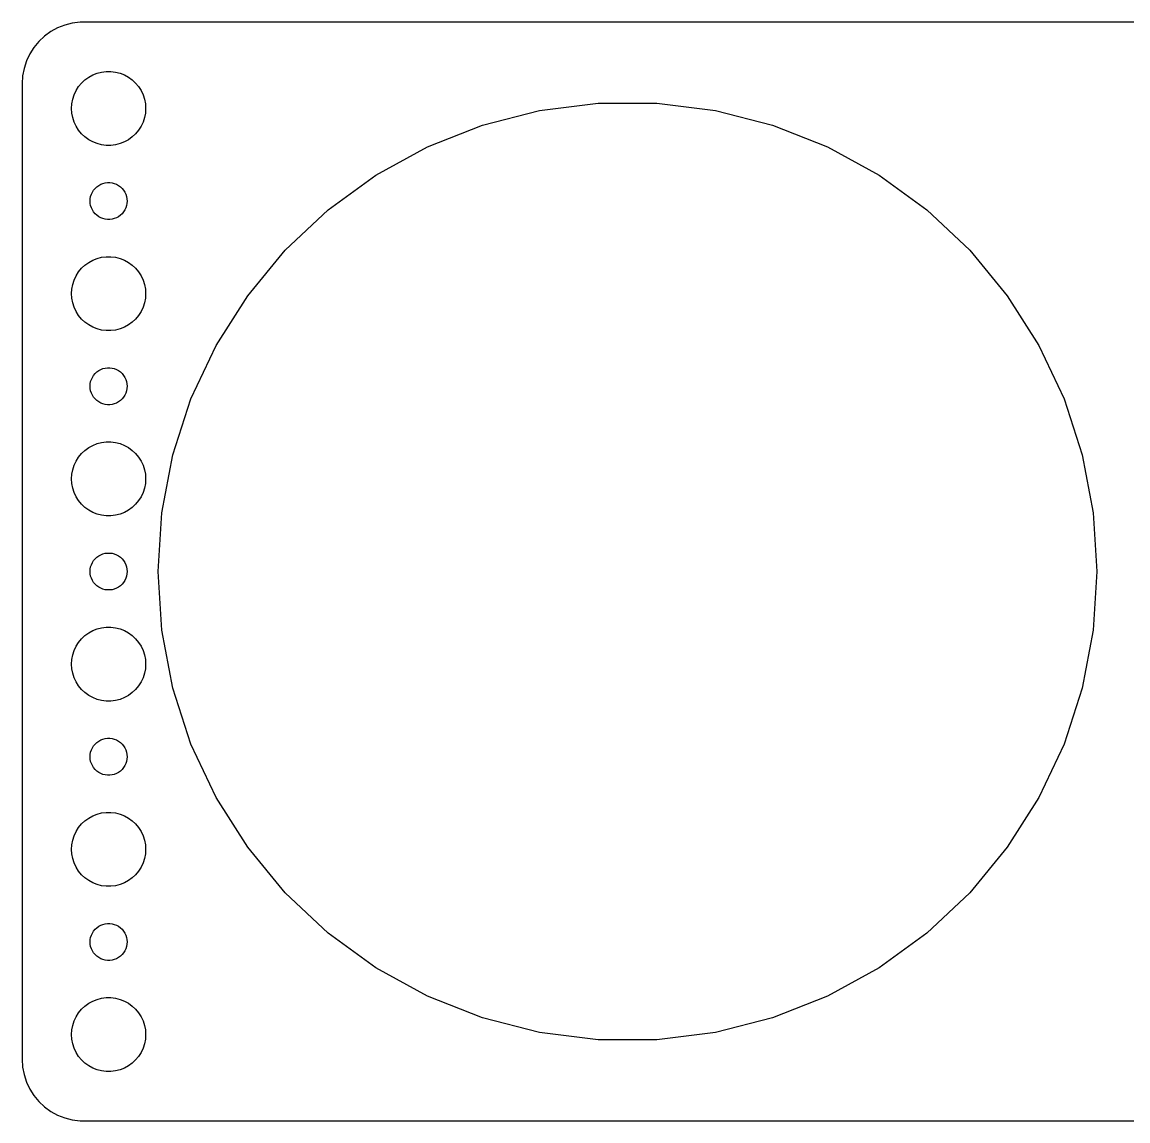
# Model space of a CAD drawing. Header units: metres. Extents: x -90 to 90, y -44 to 44.
# Drawn here: x -89.5 to 0, y -44.5 to 44.5 of the extents above; entities that cross this region are included whole.
import ezdxf

# ---------------------------------------------------------------- set-up
doc = ezdxf.new("R2010")
doc.units = ezdxf.units.M

msp = doc.modelspace()

# ---------------------------------------------------------------- linework, layer by layer
for p, q in [((-86.6289, 44.0241), (-87.1791, 43.7216)), ((-86.0451, 44.2553), (-86.6289, 44.0241)), ((-85.4369, 44.4114), (-86.0451, 44.2553)), ((-84.8139, 44.4901), (-85.4369, 44.4114)), ((84.8139, 44.4901), (-84.8139, 44.4901)), ((-87.6871, 43.3526), (-88.1448, 42.9227)), ((-87.1791, 43.7216), (-87.6871, 43.3526)), ((-88.5451, 42.4389), (-88.8815, 41.9088)), ((-88.1448, 42.9227), (-88.5451, 42.4389)), ((-89.1489, 41.3406), (-89.3429, 40.7434)), ((-88.8815, 41.9088), (-89.1489, 41.3406)), ((-89.3429, 40.7434), (-89.4606, 40.1267)), ((-83.7773, 40.2145), (-83.427, 40.3532)), ((-83.427, 40.3532), (-83.0621, 40.4469)), ((-83.0621, 40.4469), (-82.6884, 40.4941)), ((-82.6884, 40.4941), (-82.3116, 40.4941)), ((-82.3116, 40.4941), (-81.9379, 40.4469)), ((-81.9379, 40.4469), (-81.573, 40.3532)), ((-81.573, 40.3532), (-81.2227, 40.2145)), ((-89.4606, 40.1267), (-89.5, 39.5)), ((-89.5, 39.5), (-89.5, -39.5)), ((-84.927, 39.2634), (-84.6869, 39.5536)), ((-84.6869, 39.5536), (-84.4123, 39.8115)), ((-84.4123, 39.8115), (-84.1075, 40.033)), ((-84.1075, 40.033), (-83.7773, 40.2145)), ((-81.2227, 40.2145), (-80.8925, 40.033)), ((-80.8925, 40.033), (-80.5877, 39.8115)), ((-80.5877, 39.8115), (-80.3131, 39.5536)), ((-80.3131, 39.5536), (-80.073, 39.2634)), ((-85.4057, 38.2461), (-85.2893, 38.6044)), ((-85.2893, 38.6044), (-85.1289, 38.9453)), ((-85.1289, 38.9453), (-84.927, 39.2634)), ((-80.073, 39.2634), (-79.8711, 38.9453)), ((-79.8711, 38.9453), (-79.7107, 38.6044)), ((-79.7107, 38.6044), (-79.5943, 38.2461)), ((-85.5, 37.5), (-85.4763, 37.876)), ((-85.4763, 37.876), (-85.4057, 38.2461)), ((-79.5943, 38.2461), (-79.5237, 37.876)), ((-79.5237, 37.876), (-79.5, 37.5)), ((-47.6205, 37.3269), (-42.886, 37.925)), ((-42.886, 37.925), (-38.114, 37.925)), ((-38.114, 37.925), (-33.3795, 37.3269)), ((-85.4763, 37.124), (-85.5, 37.5)), ((-85.4057, 36.7539), (-85.4763, 37.124)), ((-85.2893, 36.3956), (-85.4057, 36.7539)), ((-79.5943, 36.7539), (-79.7107, 36.3956)), ((-79.5237, 37.124), (-79.5943, 36.7539)), ((-79.5, 37.5), (-79.5237, 37.124)), ((-52.2426, 36.1401), (-47.6205, 37.3269)), ((-33.3795, 37.3269), (-28.7574, 36.1401)), ((-85.1289, 36.0547), (-85.2893, 36.3956)), ((-84.927, 35.7366), (-85.1289, 36.0547)), ((-79.8711, 36.0547), (-80.073, 35.7366)), ((-79.7107, 36.3956), (-79.8711, 36.0547)), ((-56.6796, 34.3834), (-52.2426, 36.1401)), ((-28.7574, 36.1401), (-24.3204, 34.3834)), ((-84.6869, 35.4464), (-84.927, 35.7366)), ((-84.4123, 35.1885), (-84.6869, 35.4464)), ((-84.1075, 34.967), (-84.4123, 35.1885)), ((-83.7773, 34.7855), (-84.1075, 34.967)), ((-80.8925, 34.967), (-81.2227, 34.7855)), ((-80.5877, 35.1885), (-80.8925, 34.967)), ((-80.3131, 35.4464), (-80.5877, 35.1885)), ((-80.073, 35.7366), (-80.3131, 35.4464)), ((-83.427, 34.6468), (-83.7773, 34.7855)), ((-83.0621, 34.5531), (-83.427, 34.6468)), ((-82.6884, 34.5059), (-83.0621, 34.5531)), ((-82.3116, 34.5059), (-82.6884, 34.5059)), ((-81.9379, 34.5531), (-82.3116, 34.5059)), ((-81.573, 34.6468), (-81.9379, 34.5531)), ((-81.2227, 34.7855), (-81.573, 34.6468)), ((-60.8614, 32.0845), (-56.6796, 34.3834)), ((-24.3204, 34.3834), (-20.1386, 32.0845)), ((-83.3037, 31.2665), (-83.1387, 31.3572)), ((-83.1387, 31.3572), (-82.9635, 31.4266)), ((-82.9635, 31.4266), (-82.7811, 31.4734)), ((-82.7811, 31.4734), (-82.5942, 31.497)), ((-82.5942, 31.497), (-82.4058, 31.497)), ((-82.4058, 31.497), (-82.2189, 31.4734)), ((-82.2189, 31.4734), (-82.0365, 31.4266)), ((-82.0365, 31.4266), (-81.8613, 31.3572)), ((-81.8613, 31.3572), (-81.6963, 31.2665)), ((-64.7221, 29.2795), (-60.8614, 32.0845)), ((-20.1386, 32.0845), (-16.2779, 29.2795)), ((-83.9529, 30.373), (-83.8947, 30.5522)), ((-83.8947, 30.5522), (-83.8145, 30.7226)), ((-83.8145, 30.7226), (-83.7135, 30.8817)), ((-83.7135, 30.8817), (-83.5934, 31.0268)), ((-83.5934, 31.0268), (-83.4561, 31.1558)), ((-83.4561, 31.1558), (-83.3037, 31.2665)), ((-81.6963, 31.2665), (-81.5439, 31.1558)), ((-81.5439, 31.1558), (-81.4065, 31.0268)), ((-81.4065, 31.0268), (-81.2865, 30.8817)), ((-81.2865, 30.8817), (-81.1855, 30.7226)), ((-81.1855, 30.7226), (-81.1053, 30.5522)), ((-81.1053, 30.5522), (-81.0471, 30.373)), ((-84, 30), (-83.9882, 30.188)), ((-83.9882, 29.812), (-84, 30)), ((-83.9882, 30.188), (-83.9529, 30.373)), ((-83.9529, 29.627), (-83.9882, 29.812)), ((-83.8947, 29.4478), (-83.9529, 29.627)), ((-81.0471, 29.627), (-81.1053, 29.4478)), ((-81.0471, 30.373), (-81.0118, 30.188)), ((-81.0118, 29.812), (-81.0471, 29.627)), ((-81.0118, 30.188), (-81, 30)), ((-81, 30), (-81.0118, 29.812)), ((-83.8145, 29.2774), (-83.8947, 29.4478)), ((-83.7135, 29.1183), (-83.8145, 29.2774)), ((-83.5934, 28.9732), (-83.7135, 29.1183)), ((-83.4561, 28.8442), (-83.5934, 28.9732)), ((-83.3037, 28.7335), (-83.4561, 28.8442)), ((-83.1387, 28.6427), (-83.3037, 28.7335)), ((-82.9635, 28.5734), (-83.1387, 28.6427)), ((-81.8613, 28.6427), (-82.0365, 28.5734)), ((-81.6963, 28.7335), (-81.8613, 28.6427)), ((-81.5439, 28.8442), (-81.6963, 28.7335)), ((-81.4065, 28.9732), (-81.5439, 28.8442)), ((-81.2865, 29.1183), (-81.4065, 28.9732)), ((-81.1855, 29.2774), (-81.2865, 29.1183)), ((-81.1053, 29.4478), (-81.1855, 29.2774)), ((-68.2008, 26.0128), (-64.7221, 29.2795)), ((-16.2779, 29.2795), (-12.7992, 26.0128)), ((-82.7811, 28.5266), (-82.9635, 28.5734)), ((-82.5942, 28.503), (-82.7811, 28.5266)), ((-82.4058, 28.503), (-82.5942, 28.503)), ((-82.2189, 28.5266), (-82.4058, 28.503)), ((-82.0365, 28.5734), (-82.2189, 28.5266)), ((-71.2426, 22.3358), (-68.2008, 26.0128)), ((-12.7992, 26.0128), (-9.75734, 22.3358)), ((-84.1075, 25.033), (-83.7773, 25.2145)), ((-83.7773, 25.2145), (-83.427, 25.3532)), ((-83.427, 25.3532), (-83.0621, 25.4469)), ((-83.0621, 25.4469), (-82.6884, 25.4941)), ((-82.6884, 25.4941), (-82.3116, 25.4941)), ((-82.3116, 25.4941), (-81.9379, 25.4469)), ((-81.9379, 25.4469), (-81.573, 25.3532)), ((-81.573, 25.3532), (-81.2227, 25.2145)), ((-81.2227, 25.2145), (-80.8925, 25.033)), ((-85.1289, 23.9453), (-84.927, 24.2634)), ((-84.927, 24.2634), (-84.6869, 24.5536)), ((-84.6869, 24.5536), (-84.4123, 24.8115)), ((-84.4123, 24.8115), (-84.1075, 25.033)), ((-80.8925, 25.033), (-80.5877, 24.8115)), ((-80.5877, 24.8115), (-80.3131, 24.5536)), ((-80.3131, 24.5536), (-80.073, 24.2634)), ((-80.073, 24.2634), (-79.8711, 23.9453)), ((-85.4057, 23.2461), (-85.2893, 23.6044)), ((-85.2893, 23.6044), (-85.1289, 23.9453)), ((-79.8711, 23.9453), (-79.7107, 23.6044)), ((-79.7107, 23.6044), (-79.5943, 23.2461)), ((-85.5, 22.5), (-85.4763, 22.876)), ((-85.4763, 22.124), (-85.5, 22.5)), ((-85.4763, 22.876), (-85.4057, 23.2461)), ((-79.5943, 23.2461), (-79.5237, 22.876)), ((-79.5237, 22.876), (-79.5, 22.5)), ((-79.5, 22.5), (-79.5237, 22.124)), ((-85.4057, 21.7539), (-85.4763, 22.124)), ((-85.2893, 21.3956), (-85.4057, 21.7539)), ((-79.5943, 21.7539), (-79.7107, 21.3956)), ((-79.5237, 22.124), (-79.5943, 21.7539)), ((-73.7997, 18.3066), (-71.2426, 22.3358)), ((-9.75734, 22.3358), (-7.20033, 18.3066)), ((-85.1289, 21.0547), (-85.2893, 21.3956)), ((-84.927, 20.7366), (-85.1289, 21.0547)), ((-84.6869, 20.4464), (-84.927, 20.7366)), ((-80.073, 20.7366), (-80.3131, 20.4464)), ((-79.8711, 21.0547), (-80.073, 20.7366)), ((-79.7107, 21.3956), (-79.8711, 21.0547)), ((-84.4123, 20.1884), (-84.6869, 20.4464)), ((-84.1075, 19.967), (-84.4123, 20.1884)), ((-83.7773, 19.7855), (-84.1075, 19.967)), ((-83.427, 19.6468), (-83.7773, 19.7855)), ((-81.2227, 19.7855), (-81.573, 19.6468)), ((-80.8925, 19.967), (-81.2227, 19.7855)), ((-80.5877, 20.1884), (-80.8925, 19.967)), ((-80.3131, 20.4464), (-80.5877, 20.1884)), ((-83.0621, 19.5531), (-83.427, 19.6468)), ((-82.6884, 19.5059), (-83.0621, 19.5531)), ((-82.3116, 19.5059), (-82.6884, 19.5059)), ((-81.9379, 19.5531), (-82.3116, 19.5059)), ((-81.573, 19.6468), (-81.9379, 19.5531)), ((-75.8315, 13.9887), (-73.7997, 18.3066)), ((-7.20033, 18.3066), (-5.16849, 13.9887)), ((-83.5934, 16.0268), (-83.4561, 16.1558)), ((-83.4561, 16.1558), (-83.3037, 16.2665)), ((-83.3037, 16.2665), (-83.1387, 16.3572)), ((-83.1387, 16.3572), (-82.9635, 16.4266)), ((-82.9635, 16.4266), (-82.7811, 16.4734)), ((-82.7811, 16.4734), (-82.5942, 16.497)), ((-82.5942, 16.497), (-82.4058, 16.497)), ((-82.4058, 16.497), (-82.2189, 16.4734)), ((-82.2189, 16.4734), (-82.0365, 16.4266)), ((-82.0365, 16.4266), (-81.8613, 16.3572)), ((-81.8613, 16.3572), (-81.6963, 16.2665)), ((-81.6963, 16.2665), (-81.5439, 16.1558)), ((-81.5439, 16.1558), (-81.4065, 16.0268)), ((-83.9882, 15.188), (-83.9529, 15.373)), ((-83.9529, 15.373), (-83.8947, 15.5522)), ((-83.8947, 15.5522), (-83.8145, 15.7226)), ((-83.8145, 15.7226), (-83.7135, 15.8817)), ((-83.7135, 15.8817), (-83.5934, 16.0268)), ((-81.4065, 16.0268), (-81.2865, 15.8817)), ((-81.2865, 15.8817), (-81.1855, 15.7226)), ((-81.1855, 15.7226), (-81.1053, 15.5522)), ((-81.1053, 15.5522), (-81.0471, 15.373)), ((-81.0471, 15.373), (-81.0118, 15.188)), ((-84, 15), (-83.9882, 15.188)), ((-83.9882, 14.812), (-84, 15)), ((-83.9529, 14.627), (-83.9882, 14.812)), ((-83.8947, 14.4478), (-83.9529, 14.627)), ((-83.8145, 14.2774), (-83.8947, 14.4478)), ((-81.1053, 14.4478), (-81.1855, 14.2774)), ((-81.0471, 14.627), (-81.1053, 14.4478)), ((-81.0118, 14.812), (-81.0471, 14.627)), ((-81.0118, 15.188), (-81, 15)), ((-81, 15), (-81.0118, 14.812)), ((-83.7135, 14.1183), (-83.8145, 14.2774)), ((-83.5934, 13.9732), (-83.7135, 14.1183)), ((-83.4561, 13.8442), (-83.5934, 13.9732)), ((-83.3037, 13.7335), (-83.4561, 13.8442)), ((-83.1387, 13.6427), (-83.3037, 13.7335)), ((-82.9635, 13.5734), (-83.1387, 13.6427)), ((-82.7811, 13.5266), (-82.9635, 13.5734)), ((-82.5942, 13.5029), (-82.7811, 13.5266)), ((-82.4058, 13.5029), (-82.5942, 13.5029)), ((-82.2189, 13.5266), (-82.4058, 13.5029)), ((-82.0365, 13.5734), (-82.2189, 13.5266)), ((-81.8613, 13.6427), (-82.0365, 13.5734)), ((-81.6963, 13.7335), (-81.8613, 13.6427)), ((-81.5439, 13.8442), (-81.6963, 13.7335)), ((-81.4065, 13.9732), (-81.5439, 13.8442)), ((-81.2865, 14.1183), (-81.4065, 13.9732)), ((-81.1855, 14.2774), (-81.2865, 14.1183)), ((-77.3062, 9.45021), (-75.8315, 13.9887)), ((-5.16849, 13.9887), (-3.69383, 9.45021)), ((-84.4123, 9.81154), (-84.1075, 10.033)), ((-84.1075, 10.033), (-83.7773, 10.2145)), ((-83.7773, 10.2145), (-83.427, 10.3532)), ((-83.427, 10.3532), (-83.0621, 10.4469)), ((-83.0621, 10.4469), (-82.6884, 10.4941)), ((-82.6884, 10.4941), (-82.3116, 10.4941)), ((-82.3116, 10.4941), (-81.9379, 10.4469)), ((-81.9379, 10.4469), (-81.573, 10.3532)), ((-81.573, 10.3532), (-81.2227, 10.2145)), ((-81.2227, 10.2145), (-80.8925, 10.033)), ((-80.8925, 10.033), (-80.5877, 9.81154)), ((-85.1289, 8.94525), (-84.927, 9.26335)), ((-84.927, 9.26335), (-84.6869, 9.55363)), ((-84.6869, 9.55363), (-84.4123, 9.81154)), ((-80.5877, 9.81154), (-80.3131, 9.55363)), ((-80.3131, 9.55363), (-80.073, 9.26335)), ((-80.073, 9.26335), (-79.8711, 8.94525)), ((-78.2003, 4.76265), (-77.3062, 9.45021)), ((-3.69383, 9.45021), (-2.79964, 4.76265)), ((-85.4763, 7.87599), (-85.4057, 8.24606)), ((-85.4057, 8.24606), (-85.2893, 8.60437)), ((-85.2893, 8.60437), (-85.1289, 8.94525)), ((-79.8711, 8.94525), (-79.7107, 8.60437)), ((-79.7107, 8.60437), (-79.5943, 8.24606)), ((-79.5943, 8.24606), (-79.5237, 7.87599)), ((-85.5, 7.5), (-85.4763, 7.87599)), ((-85.4763, 7.12399), (-85.5, 7.5)), ((-79.5237, 7.87599), (-79.5, 7.5)), ((-79.5, 7.5), (-79.5237, 7.12399)), ((-85.4057, 6.75392), (-85.4763, 7.12399)), ((-85.2893, 6.39561), (-85.4057, 6.75392)), ((-85.1289, 6.05473), (-85.2893, 6.39561)), ((-79.7107, 6.39561), (-79.8711, 6.05473)), ((-79.5943, 6.75392), (-79.7107, 6.39561)), ((-79.5237, 7.12399), (-79.5943, 6.75392)), ((-84.927, 5.73663), (-85.1289, 6.05473)), ((-84.6869, 5.44635), (-84.927, 5.73663)), ((-84.4123, 5.18845), (-84.6869, 5.44635)), ((-80.3131, 5.44635), (-80.5877, 5.18845)), ((-80.073, 5.73663), (-80.3131, 5.44635)), ((-79.8711, 6.05473), (-80.073, 5.73663)), ((-84.1075, 4.96701), (-84.4123, 5.18845)), ((-83.7773, 4.78551), (-84.1075, 4.96701)), ((-83.427, 4.64682), (-83.7773, 4.78551)), ((-83.0621, 4.55313), (-83.427, 4.64682)), ((-82.6884, 4.50591), (-83.0621, 4.55313)), ((-82.3116, 4.50591), (-82.6884, 4.50591)), ((-81.9379, 4.55313), (-82.3116, 4.50591)), ((-81.573, 4.64682), (-81.9379, 4.55313)), ((-81.2227, 4.78551), (-81.573, 4.64682)), ((-80.8925, 4.96701), (-81.2227, 4.78551)), ((-80.5877, 5.18845), (-80.8925, 4.96701)), ((-78.5, 0), (-78.2003, 4.76265)), ((-2.79964, 4.76265), (-2.5, 0)), ((-83.7135, 0.88167), (-83.5934, 1.02681)), ((-83.5934, 1.02681), (-83.4561, 1.15576)), ((-83.4561, 1.15576), (-83.3037, 1.26648)), ((-83.3037, 1.26648), (-83.1387, 1.35724)), ((-83.1387, 1.35724), (-82.9635, 1.42657)), ((-82.9635, 1.42657), (-82.7811, 1.47342)), ((-82.7811, 1.47342), (-82.5942, 1.49704)), ((-82.5942, 1.49704), (-82.4058, 1.49704)), ((-82.4058, 1.49704), (-82.2189, 1.47342)), ((-82.2189, 1.47342), (-82.0365, 1.42657)), ((-82.0365, 1.42657), (-81.8613, 1.35724)), ((-81.8613, 1.35724), (-81.6963, 1.26648)), ((-81.6963, 1.26648), (-81.5439, 1.15576)), ((-81.5439, 1.15576), (-81.4065, 1.02681)), ((-81.4065, 1.02681), (-81.2865, 0.88167)), ((-84, 0), (-83.9882, 0.18799)), ((-83.9882, -0.18799), (-84, 0)), ((-83.9882, 0.18799), (-83.9529, 0.37303)), ((-83.9529, 0.37303), (-83.8947, 0.55219)), ((-83.8947, 0.55219), (-83.8145, 0.72263)), ((-83.8145, 0.72263), (-83.7135, 0.88167)), ((-81.2865, 0.88167), (-81.1855, 0.72263)), ((-81.1855, 0.72263), (-81.1053, 0.55219)), ((-81.1053, 0.55219), (-81.0471, 0.37303)), ((-81.0471, 0.37303), (-81.0118, 0.18799)), ((-81.0118, 0.18799), (-81, 0)), ((-81, 0), (-81.0118, -0.18799)), ((-78.2003, -4.76265), (-78.5, 0)), ((-2.5, 0), (-2.79964, -4.76265)), ((-83.9529, -0.37303), (-83.9882, -0.18799)), ((-83.8947, -0.55219), (-83.9529, -0.37303)), ((-83.8145, -0.72263), (-83.8947, -0.55219)), ((-83.7135, -0.88167), (-83.8145, -0.72263)), ((-83.5934, -1.02681), (-83.7135, -0.88167)), ((-81.2865, -0.88167), (-81.4065, -1.02681)), ((-81.1855, -0.72263), (-81.2865, -0.88167)), ((-81.1053, -0.55219), (-81.1855, -0.72263)), ((-81.0471, -0.37303), (-81.1053, -0.55219)), ((-81.0118, -0.18799), (-81.0471, -0.37303)), ((-83.4561, -1.15576), (-83.5934, -1.02681)), ((-83.3037, -1.26648), (-83.4561, -1.15576)), ((-83.1387, -1.35724), (-83.3037, -1.26648)), ((-82.9635, -1.42657), (-83.1387, -1.35724)), ((-82.7811, -1.47342), (-82.9635, -1.42657)), ((-82.5942, -1.49704), (-82.7811, -1.47342)), ((-82.4058, -1.49704), (-82.5942, -1.49704)), ((-82.2189, -1.47342), (-82.4058, -1.49704)), ((-82.0365, -1.42657), (-82.2189, -1.47342)), ((-81.8613, -1.35724), (-82.0365, -1.42657)), ((-81.6963, -1.26648), (-81.8613, -1.35724)), ((-81.5439, -1.15576), (-81.6963, -1.26648)), ((-81.4065, -1.02681), (-81.5439, -1.15576)), ((-84.6869, -5.44635), (-84.4123, -5.18845)), ((-84.4123, -5.18845), (-84.1075, -4.96701)), ((-84.1075, -4.96701), (-83.7773, -4.78551)), ((-83.7773, -4.78551), (-83.427, -4.64682)), ((-83.427, -4.64682), (-83.0621, -4.55313)), ((-83.0621, -4.55313), (-82.6884, -4.50591)), ((-82.6884, -4.50591), (-82.3116, -4.50591)), ((-82.3116, -4.50591), (-81.9379, -4.55313)), ((-81.9379, -4.55313), (-81.573, -4.64682)), ((-81.573, -4.64682), (-81.2227, -4.78551)), ((-81.2227, -4.78551), (-80.8925, -4.96701)), ((-80.8925, -4.96701), (-80.5877, -5.18845)), ((-80.5877, -5.18845), (-80.3131, -5.44635)), ((-77.3062, -9.45021), (-78.2003, -4.76265)), ((-2.79964, -4.76265), (-3.69383, -9.45021)), ((-85.2893, -6.39561), (-85.1289, -6.05473)), ((-85.1289, -6.05473), (-84.927, -5.73663)), ((-84.927, -5.73663), (-84.6869, -5.44635)), ((-80.3131, -5.44635), (-80.073, -5.73663)), ((-80.073, -5.73663), (-79.8711, -6.05473)), ((-79.8711, -6.05473), (-79.7107, -6.39561)), ((-85.5, -7.5), (-85.4763, -7.12399)), ((-85.4763, -7.12399), (-85.4057, -6.75392)), ((-85.4057, -6.75392), (-85.2893, -6.39561)), ((-79.7107, -6.39561), (-79.5943, -6.75392)), ((-79.5943, -6.75392), (-79.5237, -7.12399)), ((-79.5237, -7.12399), (-79.5, -7.5)), ((-85.4763, -7.87599), (-85.5, -7.5)), ((-85.4057, -8.24606), (-85.4763, -7.87599)), ((-79.5237, -7.87599), (-79.5943, -8.24606)), ((-79.5, -7.5), (-79.5237, -7.87599)), ((-85.2893, -8.60437), (-85.4057, -8.24606)), ((-85.1289, -8.94525), (-85.2893, -8.60437)), ((-84.927, -9.26335), (-85.1289, -8.94525)), ((-79.8711, -8.94525), (-80.073, -9.26335)), ((-79.7107, -8.60437), (-79.8711, -8.94525)), ((-79.5943, -8.24606), (-79.7107, -8.60437)), ((-84.6869, -9.55363), (-84.927, -9.26335)), ((-84.4123, -9.81154), (-84.6869, -9.55363)), ((-84.1075, -10.033), (-84.4123, -9.81154)), ((-80.5877, -9.81154), (-80.8925, -10.033)), ((-80.3131, -9.55363), (-80.5877, -9.81154)), ((-80.073, -9.26335), (-80.3131, -9.55363)), ((-75.8315, -13.9887), (-77.3062, -9.45021)), ((-3.69383, -9.45021), (-5.16849, -13.9887)), ((-83.7773, -10.2145), (-84.1075, -10.033)), ((-83.427, -10.3532), (-83.7773, -10.2145)), ((-83.0621, -10.4469), (-83.427, -10.3532)), ((-82.6884, -10.4941), (-83.0621, -10.4469)), ((-82.3116, -10.4941), (-82.6884, -10.4941)), ((-81.9379, -10.4469), (-82.3116, -10.4941)), ((-81.573, -10.3532), (-81.9379, -10.4469)), ((-81.2227, -10.2145), (-81.573, -10.3532)), ((-80.8925, -10.033), (-81.2227, -10.2145)), ((-83.8947, -14.4478), (-83.8145, -14.2774)), ((-83.8145, -14.2774), (-83.7135, -14.1183)), ((-83.7135, -14.1183), (-83.5934, -13.9732)), ((-83.5934, -13.9732), (-83.4561, -13.8442)), ((-83.4561, -13.8442), (-83.3037, -13.7335)), ((-83.3037, -13.7335), (-83.1387, -13.6427)), ((-83.1387, -13.6427), (-82.9635, -13.5734)), ((-82.9635, -13.5734), (-82.7811, -13.5266)), ((-82.7811, -13.5266), (-82.5942, -13.5029)), ((-82.5942, -13.5029), (-82.4058, -13.5029)), ((-82.4058, -13.5029), (-82.2189, -13.5266)), ((-82.2189, -13.5266), (-82.0365, -13.5734)), ((-82.0365, -13.5734), (-81.8613, -13.6427)), ((-81.8613, -13.6427), (-81.6963, -13.7335)), ((-81.6963, -13.7335), (-81.5439, -13.8442)), ((-81.5439, -13.8442), (-81.4065, -13.9732)), ((-81.4065, -13.9732), (-81.2865, -14.1183)), ((-81.2865, -14.1183), (-81.1855, -14.2774)), ((-81.1855, -14.2774), (-81.1053, -14.4478)), ((-73.7997, -18.3066), (-75.8315, -13.9887)), ((-5.16849, -13.9887), (-7.20033, -18.3066)), ((-84, -15), (-83.9882, -14.812)), ((-83.9882, -15.188), (-84, -15)), ((-83.9882, -14.812), (-83.9529, -14.627)), ((-83.9529, -15.373), (-83.9882, -15.188)), ((-83.9529, -14.627), (-83.8947, -14.4478)), ((-81.1053, -14.4478), (-81.0471, -14.627)), ((-81.0471, -14.627), (-81.0118, -14.812)), ((-81.0118, -15.188), (-81.0471, -15.373)), ((-81.0118, -14.812), (-81, -15)), ((-81, -15), (-81.0118, -15.188)), ((-83.8947, -15.5522), (-83.9529, -15.373)), ((-83.8145, -15.7226), (-83.8947, -15.5522)), ((-83.7135, -15.8817), (-83.8145, -15.7226)), ((-83.5934, -16.0268), (-83.7135, -15.8817)), ((-83.4561, -16.1558), (-83.5934, -16.0268)), ((-81.4065, -16.0268), (-81.5439, -16.1558)), ((-81.2865, -15.8817), (-81.4065, -16.0268)), ((-81.1855, -15.7226), (-81.2865, -15.8817)), ((-81.1053, -15.5522), (-81.1855, -15.7226)), ((-81.0471, -15.373), (-81.1053, -15.5522)), ((-83.3037, -16.2665), (-83.4561, -16.1558)), ((-83.1387, -16.3572), (-83.3037, -16.2665)), ((-82.9635, -16.4266), (-83.1387, -16.3572)), ((-82.7811, -16.4734), (-82.9635, -16.4266)), ((-82.5942, -16.497), (-82.7811, -16.4734)), ((-82.4058, -16.497), (-82.5942, -16.497)), ((-82.2189, -16.4734), (-82.4058, -16.497)), ((-82.0365, -16.4266), (-82.2189, -16.4734)), ((-81.8613, -16.3572), (-82.0365, -16.4266)), ((-81.6963, -16.2665), (-81.8613, -16.3572)), ((-81.5439, -16.1558), (-81.6963, -16.2665)), ((-71.2426, -22.3358), (-73.7997, -18.3066)), ((-7.20033, -18.3066), (-9.75734, -22.3358)), ((-83.7773, -19.7855), (-83.427, -19.6468)), ((-83.427, -19.6468), (-83.0621, -19.5531)), ((-83.0621, -19.5531), (-82.6884, -19.5059)), ((-82.6884, -19.5059), (-82.3116, -19.5059)), ((-82.3116, -19.5059), (-81.9379, -19.5531)), ((-81.9379, -19.5531), (-81.573, -19.6468)), ((-81.573, -19.6468), (-81.2227, -19.7855)), ((-84.927, -20.7366), (-84.6869, -20.4464)), ((-84.6869, -20.4464), (-84.4123, -20.1884)), ((-84.4123, -20.1884), (-84.1075, -19.967)), ((-84.1075, -19.967), (-83.7773, -19.7855)), ((-81.2227, -19.7855), (-80.8925, -19.967)), ((-80.8925, -19.967), (-80.5877, -20.1884)), ((-80.5877, -20.1884), (-80.3131, -20.4464)), ((-80.3131, -20.4464), (-80.073, -20.7366)), ((-85.4057, -21.7539), (-85.2893, -21.3956)), ((-85.2893, -21.3956), (-85.1289, -21.0547)), ((-85.1289, -21.0547), (-84.927, -20.7366)), ((-80.073, -20.7366), (-79.8711, -21.0547)), ((-79.8711, -21.0547), (-79.7107, -21.3956)), ((-79.7107, -21.3956), (-79.5943, -21.7539)), ((-85.5, -22.5), (-85.4763, -22.124)), ((-85.4763, -22.124), (-85.4057, -21.7539)), ((-79.5943, -21.7539), (-79.5237, -22.124)), ((-79.5237, -22.124), (-79.5, -22.5)), ((-68.2008, -26.0128), (-71.2426, -22.3358)), ((-9.75734, -22.3358), (-12.7992, -26.0128)), ((-85.4763, -22.876), (-85.5, -22.5)), ((-85.4057, -23.2461), (-85.4763, -22.876)), ((-85.2893, -23.6044), (-85.4057, -23.2461)), ((-79.5943, -23.2461), (-79.7107, -23.6044)), ((-79.5237, -22.876), (-79.5943, -23.2461)), ((-79.5, -22.5), (-79.5237, -22.876)), ((-85.1289, -23.9453), (-85.2893, -23.6044)), ((-84.927, -24.2634), (-85.1289, -23.9453)), ((-79.8711, -23.9453), (-80.073, -24.2634)), ((-79.7107, -23.6044), (-79.8711, -23.9453)), ((-84.6869, -24.5536), (-84.927, -24.2634)), ((-84.4123, -24.8115), (-84.6869, -24.5536)), ((-84.1075, -25.033), (-84.4123, -24.8115)), ((-83.7773, -25.2145), (-84.1075, -25.033)), ((-80.8925, -25.033), (-81.2227, -25.2145)), ((-80.5877, -24.8115), (-80.8925, -25.033)), ((-80.3131, -24.5536), (-80.5877, -24.8115)), ((-80.073, -24.2634), (-80.3131, -24.5536)), ((-83.427, -25.3532), (-83.7773, -25.2145)), ((-83.0621, -25.4469), (-83.427, -25.3532)), ((-82.6884, -25.4941), (-83.0621, -25.4469)), ((-82.3116, -25.4941), (-82.6884, -25.4941)), ((-81.9379, -25.4469), (-82.3116, -25.4941)), ((-81.573, -25.3532), (-81.9379, -25.4469)), ((-81.2227, -25.2145), (-81.573, -25.3532)), ((-64.7221, -29.2795), (-68.2008, -26.0128)), ((-12.7992, -26.0128), (-16.2779, -29.2795)), ((-83.1387, -28.6427), (-82.9635, -28.5734)), ((-82.9635, -28.5734), (-82.7811, -28.5266)), ((-82.7811, -28.5266), (-82.5942, -28.503)), ((-82.5942, -28.503), (-82.4058, -28.503)), ((-82.4058, -28.503), (-82.2189, -28.5266)), ((-82.2189, -28.5266), (-82.0365, -28.5734)), ((-82.0365, -28.5734), (-81.8613, -28.6427)), ((-83.9529, -29.627), (-83.8947, -29.4478)), ((-83.8947, -29.4478), (-83.8145, -29.2774)), ((-83.8145, -29.2774), (-83.7135, -29.1183)), ((-83.7135, -29.1183), (-83.5934, -28.9732)), ((-83.5934, -28.9732), (-83.4561, -28.8442)), ((-83.4561, -28.8442), (-83.3037, -28.7335)), ((-83.3037, -28.7335), (-83.1387, -28.6427)), ((-81.8613, -28.6427), (-81.6963, -28.7335)), ((-81.6963, -28.7335), (-81.5439, -28.8442)), ((-81.5439, -28.8442), (-81.4065, -28.9732)), ((-81.4065, -28.9732), (-81.2865, -29.1183)), ((-81.2865, -29.1183), (-81.1855, -29.2774)), ((-81.1855, -29.2774), (-81.1053, -29.4478)), ((-81.1053, -29.4478), (-81.0471, -29.627)), ((-60.8614, -32.0845), (-64.7221, -29.2795)), ((-16.2779, -29.2795), (-20.1386, -32.0845)), ((-84, -30), (-83.9882, -29.812)), ((-83.9882, -30.188), (-84, -30)), ((-83.9882, -29.812), (-83.9529, -29.627)), ((-83.9529, -30.373), (-83.9882, -30.188)), ((-83.8947, -30.5522), (-83.9529, -30.373)), ((-81.0471, -30.373), (-81.1053, -30.5522)), ((-81.0471, -29.627), (-81.0118, -29.812)), ((-81.0118, -30.188), (-81.0471, -30.373)), ((-81.0118, -29.812), (-81, -30)), ((-81, -30), (-81.0118, -30.188)), ((-83.8145, -30.7226), (-83.8947, -30.5522)), ((-83.7135, -30.8817), (-83.8145, -30.7226)), ((-83.5934, -31.0268), (-83.7135, -30.8817)), ((-83.4561, -31.1558), (-83.5934, -31.0268)), ((-83.3037, -31.2665), (-83.4561, -31.1558)), ((-83.1387, -31.3572), (-83.3037, -31.2665)), ((-81.6963, -31.2665), (-81.8613, -31.3572)), ((-81.5439, -31.1558), (-81.6963, -31.2665)), ((-81.4065, -31.0268), (-81.5439, -31.1558)), ((-81.2865, -30.8817), (-81.4065, -31.0268)), ((-81.1855, -30.7226), (-81.2865, -30.8817)), ((-81.1053, -30.5522), (-81.1855, -30.7226)), ((-82.9635, -31.4266), (-83.1387, -31.3572)), ((-82.7811, -31.4734), (-82.9635, -31.4266)), ((-82.5942, -31.497), (-82.7811, -31.4734)), ((-82.4058, -31.497), (-82.5942, -31.497)), ((-82.2189, -31.4734), (-82.4058, -31.497)), ((-82.0365, -31.4266), (-82.2189, -31.4734)), ((-81.8613, -31.3572), (-82.0365, -31.4266)), ((-56.6796, -34.3834), (-60.8614, -32.0845)), ((-20.1386, -32.0845), (-24.3204, -34.3834)), ((-84.1075, -34.967), (-83.7773, -34.7855)), ((-83.7773, -34.7855), (-83.427, -34.6468)), ((-83.427, -34.6468), (-83.0621, -34.5531)), ((-83.0621, -34.5531), (-82.6884, -34.5059)), ((-82.6884, -34.5059), (-82.3116, -34.5059)), ((-82.3116, -34.5059), (-81.9379, -34.5531)), ((-81.9379, -34.5531), (-81.573, -34.6468)), ((-81.573, -34.6468), (-81.2227, -34.7855)), ((-81.2227, -34.7855), (-80.8925, -34.967)), ((-52.2426, -36.1401), (-56.6796, -34.3834)), ((-24.3204, -34.3834), (-28.7574, -36.1401)), ((-85.1289, -36.0547), (-84.927, -35.7366)), ((-84.927, -35.7366), (-84.6869, -35.4464)), ((-84.6869, -35.4464), (-84.4123, -35.1885)), ((-84.4123, -35.1885), (-84.1075, -34.967)), ((-80.8925, -34.967), (-80.5877, -35.1885)), ((-80.5877, -35.1885), (-80.3131, -35.4464)), ((-80.3131, -35.4464), (-80.073, -35.7366)), ((-80.073, -35.7366), (-79.8711, -36.0547)), ((-85.4057, -36.7539), (-85.2893, -36.3956)), ((-85.2893, -36.3956), (-85.1289, -36.0547)), ((-79.8711, -36.0547), (-79.7107, -36.3956)), ((-79.7107, -36.3956), (-79.5943, -36.7539)), ((-47.6205, -37.3269), (-52.2426, -36.1401)), ((-28.7574, -36.1401), (-33.3795, -37.3269)), ((-85.5, -37.5), (-85.4763, -37.124)), ((-85.4763, -37.876), (-85.5, -37.5)), ((-85.4763, -37.124), (-85.4057, -36.7539)), ((-79.5943, -36.7539), (-79.5237, -37.124)), ((-79.5237, -37.124), (-79.5, -37.5)), ((-79.5, -37.5), (-79.5237, -37.876)), ((-42.886, -37.925), (-47.6205, -37.3269)), ((-33.3795, -37.3269), (-38.114, -37.925)), ((-85.4057, -38.2461), (-85.4763, -37.876)), ((-85.2893, -38.6044), (-85.4057, -38.2461)), ((-79.5943, -38.2461), (-79.7107, -38.6044)), ((-79.5237, -37.876), (-79.5943, -38.2461)), ((-38.114, -37.925), (-42.886, -37.925)), ((-85.1289, -38.9453), (-85.2893, -38.6044)), ((-84.927, -39.2634), (-85.1289, -38.9453)), ((-84.6869, -39.5536), (-84.927, -39.2634)), ((-80.073, -39.2634), (-80.3131, -39.5536)), ((-79.8711, -38.9453), (-80.073, -39.2634)), ((-79.7107, -38.6044), (-79.8711, -38.9453)), ((-89.5, -39.5), (-89.4606, -40.1267)), ((-89.4606, -40.1267), (-89.3429, -40.7434)), ((-84.4123, -39.8115), (-84.6869, -39.5536)), ((-84.1075, -40.033), (-84.4123, -39.8115)), ((-83.7773, -40.2145), (-84.1075, -40.033)), ((-83.427, -40.3532), (-83.7773, -40.2145)), ((-81.2227, -40.2145), (-81.573, -40.3532)), ((-80.8925, -40.033), (-81.2227, -40.2145)), ((-80.5877, -39.8115), (-80.8925, -40.033)), ((-80.3131, -39.5536), (-80.5877, -39.8115)), ((-89.3429, -40.7434), (-89.1489, -41.3406)), ((-83.0621, -40.4469), (-83.427, -40.3532)), ((-82.6884, -40.4941), (-83.0621, -40.4469)), ((-82.3116, -40.4941), (-82.6884, -40.4941)), ((-81.9379, -40.4469), (-82.3116, -40.4941)), ((-81.573, -40.3532), (-81.9379, -40.4469)), ((-89.1489, -41.3406), (-88.8815, -41.9088)), ((-88.8815, -41.9088), (-88.5451, -42.4389)), ((-88.5451, -42.4389), (-88.1448, -42.9227)), ((-88.1448, -42.9227), (-87.6871, -43.3526)), ((-87.6871, -43.3526), (-87.1791, -43.7216)), ((-87.1791, -43.7216), (-86.6289, -44.0241)), ((-86.6289, -44.0241), (-86.0451, -44.2553)), ((-86.0451, -44.2553), (-85.4369, -44.4114)), ((-85.4369, -44.4114), (-84.8139, -44.4901)), ((-84.8139, -44.4901), (84.8139, -44.4901))]:
    msp.add_line(p, q)

doc.saveas('drawing.dxf')
